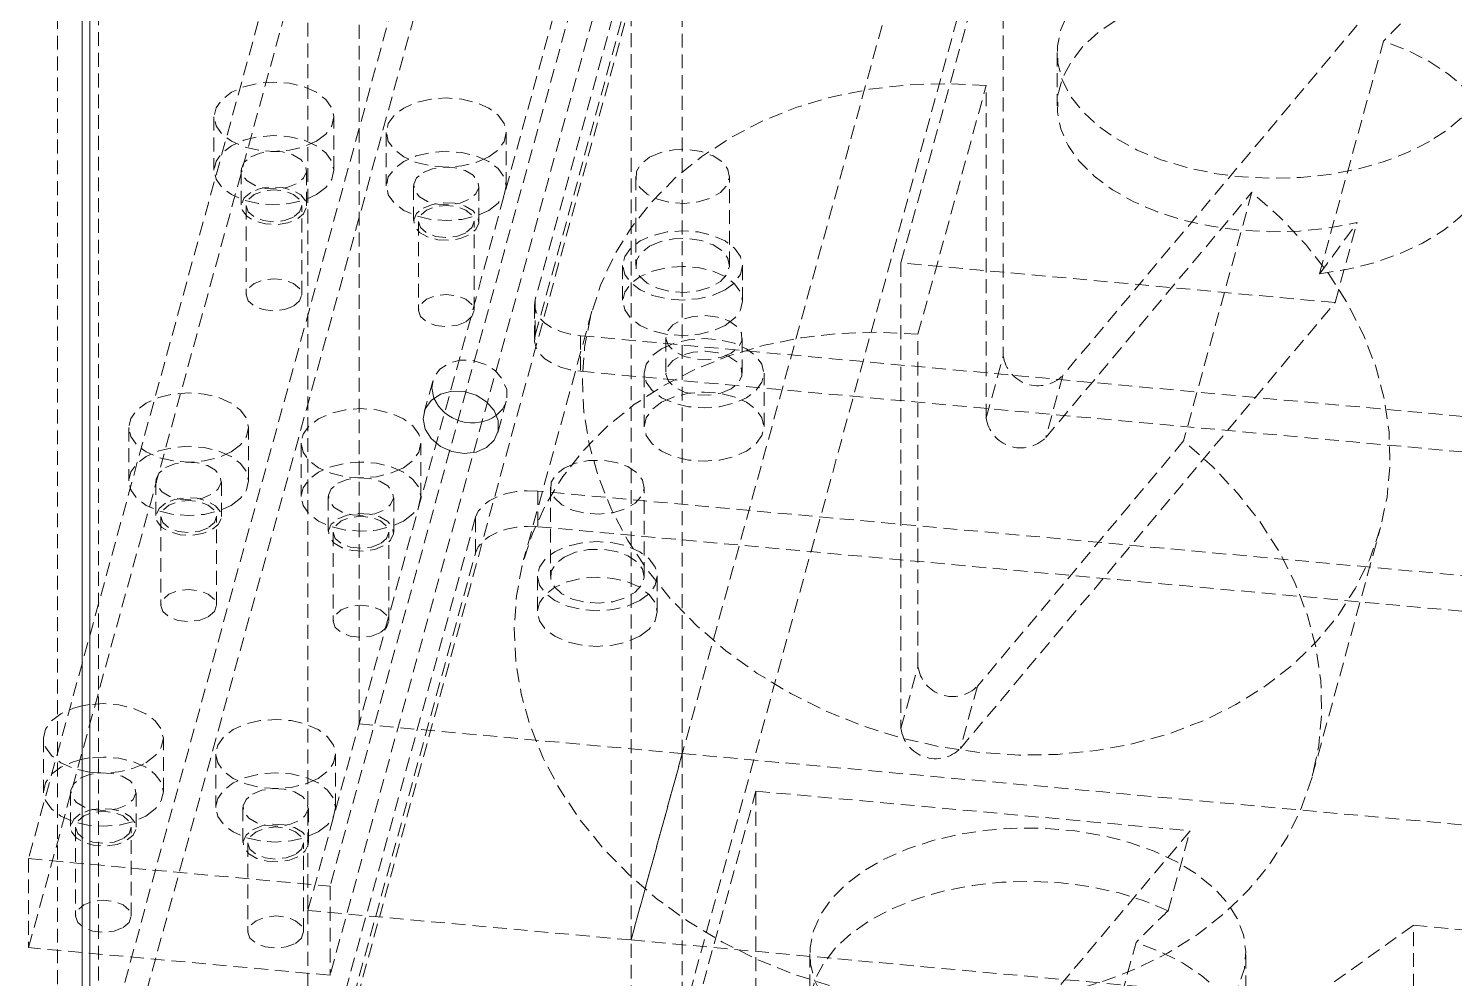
# Model space of a CAD drawing. Header units: millimetres. Extents: x 1529 to 6255, y 1713 to 5797.
# Drawn here: x 5007.1 to 5137.8, y 4555.8 to 4642.9 of the extents above; entities that cross this region are included whole.
import ezdxf

# ---------------------------------------------------------------- set-up
doc = ezdxf.new("R2010")
doc.units = ezdxf.units.MM
doc.linetypes.add('HIDDEN', pattern=[1.905, 1.27, -0.635])

msp = doc.modelspace()

# ---------------------------------------------------------------- linework, layer by layer
at = {"color": 7, "linetype": 'HIDDEN', "lineweight": 0}
for p, q in [((5009.719, 4532.385), (5009.719, 5100.697)), ((5013.477, 4532.728), (5013.477, 5101.041)), ((5037.38, 4579.106), (5037.38, 5085.361)), ((5067.011, 4576.397), (5067.011, 5082.652)), ((5032.687, 5068.256), (5032.687, 4562.001)), ((5062.318, 4559.291), (5062.318, 5065.547)), ((5032.687, 4562.001), (5075.707, 4718.8)), ((5062.318, 4559.291), (5105.337, 4716.091)), ((5054.521, 4696.241), (5012.694, 4543.79)), ((5032.687, 4537.504), (5075.707, 4694.304)), ((5105.337, 4691.595), (5062.318, 4534.795)), ((5040.224, 4687.629), (5007.06, 4566.751)), ((5054.521, 4688.076), (5011.501, 4531.276)), ((5067.879, 4685.101), (5034.715, 4564.223)), ((5070.735, 4680.748), (5053.527, 4618.028)), ((5007.06, 4558.586), (5040.224, 4679.464)), ((5067.879, 4676.935), (5034.715, 4556.057)), ((5053.527, 4614.762), (5070.735, 4677.482)), ((5087.068, 4621.408), (5096.454, 4655.619)), ((5096.454, 4655.619), (5096.454, 4612.903)), ((5136.269, 4651.979), (5101.908, 4611.076)), ((5125.465, 4620.418), (5131.317, 4641.746)), ((5101.392, 4640.704), (5101.392, 4635.804)), ((5088.633, 4614.862), (5094.89, 4637.669)), ((5094.89, 4607.201), (5094.89, 4637.669)), ((5024.068, 4634.814), (5024.068, 4629.915)), ((5035.068, 4629.915), (5035.068, 4634.814)), ((5039.871, 4633.369), (5039.871, 4628.47)), ((5050.871, 4628.47), (5050.871, 4633.369)), ((5026.568, 4629.915), (5026.568, 4626.648)), ((5032.568, 4626.648), (5032.568, 4629.915)), ((5042.371, 4628.47), (5042.371, 4625.203)), ((5048.371, 4625.203), (5048.371, 4628.47)), ((5062.746, 4629.341), (5062.746, 4621.176)), ((5071.346, 4621.176), (5071.346, 4629.341)), ((5100.343, 4605.375), (5119.254, 4627.885)), ((5119.254, 4627.885), (5112.996, 4605.077)), ((5027.018, 4626.648), (5027.018, 4618.483)), ((5032.118, 4618.483), (5032.118, 4626.648)), ((5042.821, 4625.203), (5042.821, 4617.038)), ((5047.921, 4617.038), (5047.921, 4625.203)), ((5126.883, 4617.768), (5128.895, 4625.102)), ((5061.546, 4621.176), (5061.546, 4617.91)), ((5072.546, 4617.91), (5072.546, 4621.176)), ((5126.883, 4617.768), (5087.068, 4621.408)), ((5087.068, 4621.408), (5087.068, 4578.692)), ((5053.527, 4618.028), (5053.527, 4614.762)), ((5092.522, 4576.866), (5126.883, 4617.768)), ((5058.727, 4616.971), (5052.469, 4594.164)), ((5053.465, 4617.577), (5053.465, 4614.311)), ((5057.683, 4614.726), (5166.329, 4604.792)), ((5057.683, 4614.726), (5057.683, 4611.46)), ((5065.512, 4614.549), (5065.512, 4611.283)), ((5072.512, 4611.283), (5072.512, 4614.549)), ((5088.633, 4584.394), (5088.633, 4614.862)), ((5094.89, 4607.201), (5096.454, 4612.903)), ((5057.683, 4611.46), (5166.329, 4601.526)), ((5063.512, 4611.283), (5063.512, 4606.384)), ((5074.512, 4606.384), (5074.512, 4611.283)), ((5044.127, 4610.564), (5043.345, 4607.713)), ((5101.908, 4611.076), (5100.343, 4605.375)), ((5050.096, 4605.861), (5050.878, 4608.712)), ((5016.246, 4606.305), (5016.246, 4601.406)), ((5027.246, 4601.406), (5027.246, 4606.305)), ((5032.049, 4604.86), (5032.049, 4599.961)), ((5043.049, 4599.961), (5043.049, 4604.86)), ((5112.996, 4605.077), (5094.086, 4582.567)), ((5018.746, 4601.406), (5018.746, 4598.139)), ((5024.746, 4598.139), (5024.746, 4601.406)), ((5054.925, 4600.832), (5054.925, 4592.667)), ((5063.525, 4592.667), (5063.525, 4600.832)), ((5034.549, 4599.961), (5034.549, 4596.694)), ((5040.549, 4596.694), (5040.549, 4599.961)), ((5162.418, 4590.538), (5053.772, 4600.471)), ((5053.772, 4600.471), (5053.772, 4597.205)), ((5019.196, 4598.139), (5019.196, 4589.974)), ((5024.296, 4589.974), (5024.296, 4598.139)), ((5048.052, 4598.072), (5030.844, 4535.352)), ((5048.052, 4594.806), (5048.052, 4598.072)), ((5053.772, 4597.205), (5162.418, 4587.271)), ((5124.796, 4574.32), (5131.054, 4597.127)), ((5034.999, 4596.694), (5034.999, 4588.529)), ((5040.099, 4588.529), (5040.099, 4596.694)), ((5030.844, 4532.086), (5048.052, 4594.806)), ((5053.725, 4592.667), (5053.725, 4589.401)), ((5064.725, 4589.401), (5064.725, 4592.667)), ((5087.068, 4578.692), (5088.633, 4584.394)), ((5094.086, 4582.567), (5092.522, 4576.866)), ((5032.687, 4562.001), (5037.38, 4579.106)), ((5037.38, 4579.106), (5067.011, 4576.397)), ((5008.424, 4577.796), (5008.424, 4572.897)), ((5019.424, 4572.897), (5019.424, 4577.796)), ((5024.227, 4576.351), (5024.227, 4571.452)), ((5035.227, 4571.452), (5035.227, 4576.351)), ((5067.011, 4576.397), (5062.318, 4559.291)), ((5067.011, 4576.397), (5363.317, 4549.304)), ((5067.011, 4576.397), (5067.011, 4551.9)), ((5010.924, 4572.897), (5010.924, 4569.63)), ((5016.924, 4569.63), (5016.924, 4572.897)), ((5064.385, 4538.732), (5073.771, 4572.943)), ((5073.771, 4572.943), (5113.586, 4569.303)), ((5073.771, 4572.943), (5073.771, 4530.227)), ((5026.727, 4571.452), (5026.727, 4568.185)), ((5032.727, 4568.185), (5032.727, 4571.452)), ((5011.374, 4569.63), (5011.374, 4561.465)), ((5016.474, 4561.465), (5016.474, 4569.63)), ((5113.586, 4569.303), (5079.225, 4528.4)), ((5111.574, 4561.968), (5113.586, 4569.303)), ((5027.177, 4568.185), (5027.177, 4560.02)), ((5032.277, 4560.02), (5032.277, 4568.185)), ((5007.06, 4566.751), (5034.715, 4564.223)), ((5007.06, 4566.751), (5007.06, 4558.586)), ((5034.715, 4564.223), (5034.715, 4556.057)), ((5062.318, 4559.291), (5032.687, 4562.001)), ((5032.687, 4562.001), (5032.687, 4537.504)), ((5126.812, 4555.458), (5134.079, 4560.638)), ((5134.079, 4526.344), (5134.079, 4560.638)), ((5134.079, 4560.638), (5145.483, 4559.596)), ((5062.318, 4534.795), (5062.318, 4559.291)), ((5062.318, 4559.291), (5358.624, 4532.199)), ((5102.782, 4537.742), (5108.634, 4559.07)), ((5034.715, 4556.057), (5007.06, 4558.586)), ((5078.709, 4558.028), (5078.709, 4553.128)), ((5118.709, 4549.046), (5118.709, 4558.028))]:
    msp.add_line(p, q, dxfattribs=at)
at = {"color": 7, "linetype": 'Continuous', "lineweight": 15}
for p, q in [((5011.989, 5098.125), (5011.989, 4529.813)), ((5012.694, 4529.878), (5012.694, 5098.19))]:
    msp.add_line(p, q, dxfattribs=at)
at = {"color": 7, "linetype": 'HIDDEN', "lineweight": 0, "flags": 128}
for points in [[(5135.534, 4632.54), (5133.523, 4631.524), (5131.295, 4630.673), (5128.891, 4630), (5126.353, 4629.519), (5123.726, 4629.237), (5121.058, 4629.16), (5118.396, 4629.288), (5115.787, 4629.621), (5113.278, 4630.151), (5110.914, 4630.869), (5108.737, 4631.763), (5106.785, 4632.817), (5105.095, 4634.011), (5103.695, 4635.325), (5102.611, 4636.735), (5101.862, 4638.215), (5101.462, 4639.74), (5101.417, 4641.282), (5101.729, 4642.814), (5102.392, 4644.308), (5103.393, 4645.738), (5104.716, 4647.078), (5106.337, 4648.304), (5108.226, 4649.395), (5110.35, 4650.33), (5112.671, 4651.094), (5115.148, 4651.672), (5117.736, 4652.055), (5120.39, 4652.235), (5123.061, 4652.209), (5125.703, 4651.978), (5128.267, 4651.546), (5130.709, 4650.92), (5132.985, 4650.112), (5135.054, 4649.136), (5136.879, 4648.01), (5138.427, 4646.753), (5139.672, 4645.388), (5140.59, 4643.94), (5141.166, 4642.434), (5141.389, 4640.897), (5141.255, 4639.356), (5140.767, 4637.84), (5139.933, 4636.375), (5138.768, 4634.987), (5137.293, 4633.701), (5135.534, 4632.54)], [(5134.257, 4644.645), (5132.057, 4645.572), (5129.659, 4646.318), (5127.109, 4646.869), (5124.452, 4647.214), (5121.738, 4647.348), (5119.018, 4647.269), (5116.342, 4646.976), (5113.759, 4646.476), (5111.318, 4645.779), (5109.064, 4644.896), (5107.039, 4643.845), (5105.28, 4642.645), (5103.819, 4641.317), (5102.685, 4639.888), (5101.897, 4638.383), (5101.471, 4636.83), (5101.414, 4635.258), (5101.728, 4633.696), (5102.407, 4632.173), (5103.438, 4630.718), (5104.801, 4629.357), (5106.472, 4628.115), (5108.42, 4627.017), (5110.609, 4626.081), (5112.997, 4625.325), (5115.542, 4624.764), (5118.194, 4624.407), (5120.906, 4624.262), (5123.627, 4624.331), (5126.307, 4624.613), (5128.895, 4625.102)], [(5125.465, 4620.418), (5128.05, 4620.835), (5130.515, 4621.447), (5132.816, 4622.245), (5134.911, 4623.213), (5136.763, 4624.335), (5138.338, 4625.589), (5139.607, 4626.954), (5140.549, 4628.405), (5141.146, 4629.916), (5141.387, 4631.459), (5141.268, 4633.007), (5140.791, 4634.531), (5139.965, 4636.005), (5138.804, 4637.402), (5137.33, 4638.697), (5135.569, 4639.866), (5133.552, 4640.888), (5131.317, 4641.746)], [(5033.457, 4632.569), (5034.331, 4633.226), (5034.88, 4633.992), (5035.068, 4634.814), (5034.88, 4635.636), (5034.331, 4636.401), (5033.457, 4637.059), (5032.318, 4637.564), (5030.991, 4637.881), (5029.568, 4637.989), (5028.144, 4637.881), (5026.818, 4637.564), (5025.679, 4637.059), (5024.805, 4636.401), (5024.255, 4635.636), (5024.068, 4634.814), (5024.255, 4633.992), (5024.805, 4633.226), (5025.679, 4632.569), (5026.818, 4632.064), (5028.144, 4631.747), (5029.568, 4631.639), (5030.991, 4631.747), (5032.318, 4632.064), (5033.457, 4632.569)], [(5094.89, 4637.669), (5091.28, 4637.853), (5087.703, 4637.744), (5084.196, 4637.343), (5080.79, 4636.653), (5077.518, 4635.681), (5074.412, 4634.436), (5071.501, 4632.93), (5068.813, 4631.178), (5066.373, 4629.196), (5064.205, 4627.003), (5062.329, 4624.62), (5060.763, 4622.069), (5059.523, 4619.376), (5058.619, 4616.565), (5058.061, 4613.663), (5057.853, 4610.699), (5057.999, 4607.699), (5058.495, 4604.694), (5059.339, 4601.711), (5060.521, 4598.779), (5062.03, 4595.925), (5063.853, 4593.177), (5065.971, 4590.562), (5068.364, 4588.104), (5071.01, 4585.826), (5073.884, 4583.75), (5076.958, 4581.896), (5080.202, 4580.282), (5083.587, 4578.923), (5087.079, 4577.831), (5090.646, 4577.018), (5094.253, 4576.491), (5097.866, 4576.256), (5101.45, 4576.313), (5104.973, 4576.663), (5108.399, 4577.303), (5111.696, 4578.226), (5114.834, 4579.423), (5117.781, 4580.884), (5120.511, 4582.594), (5122.996, 4584.537), (5125.214, 4586.694), (5127.142, 4589.045), (5128.764, 4591.568), (5130.063, 4594.238), (5131.027, 4597.03), (5131.647, 4599.918), (5131.916, 4602.873), (5131.833, 4605.868), (5131.398, 4608.875), (5130.615, 4611.864), (5129.492, 4614.807), (5128.039, 4617.677), (5126.271, 4620.445), (5124.204, 4623.085), (5121.857, 4625.573), (5119.254, 4627.885)], [(5049.26, 4631.124), (5048.121, 4630.619), (5046.794, 4630.302), (5045.371, 4630.194), (5043.947, 4630.302), (5042.621, 4630.619), (5041.482, 4631.124), (5040.608, 4631.781), (5040.058, 4632.547), (5039.871, 4633.369), (5040.058, 4634.191), (5040.608, 4634.956), (5041.482, 4635.614), (5042.621, 4636.119), (5043.947, 4636.436), (5045.371, 4636.544), (5046.794, 4636.436), (5048.121, 4636.119), (5049.26, 4635.614), (5050.134, 4634.956), (5050.683, 4634.191), (5050.871, 4633.369), (5050.683, 4632.547), (5050.134, 4631.781), (5049.26, 4631.124)], [(5033.457, 4627.669), (5034.331, 4628.327), (5034.88, 4629.093), (5035.068, 4629.915), (5034.88, 4630.736), (5034.331, 4631.502), (5033.457, 4632.16), (5032.318, 4632.664), (5030.991, 4632.981), (5029.568, 4633.09), (5028.144, 4632.981), (5026.818, 4632.664), (5025.679, 4632.16), (5024.805, 4631.502), (5024.255, 4630.736), (5024.068, 4629.915), (5024.255, 4629.093), (5024.805, 4628.327), (5025.679, 4627.669), (5026.818, 4627.165), (5028.144, 4626.848), (5029.568, 4626.739), (5030.991, 4626.848), (5032.318, 4627.165), (5033.457, 4627.669)], [(5027.446, 4631.139), (5028.3, 4631.484), (5029.306, 4631.64), (5030.344, 4631.587), (5031.289, 4631.333), (5032.025, 4630.908), (5032.466, 4630.363), (5032.556, 4629.764), (5032.287, 4629.183), (5031.689, 4628.69), (5030.836, 4628.345), (5029.829, 4628.189), (5028.791, 4628.242), (5027.847, 4628.496), (5027.11, 4628.921), (5026.67, 4629.466), (5026.579, 4630.066), (5026.849, 4630.646), (5027.446, 4631.139)], [(5049.26, 4626.225), (5050.134, 4626.882), (5050.683, 4627.648), (5050.871, 4628.47), (5050.683, 4629.291), (5050.134, 4630.057), (5049.26, 4630.715), (5048.121, 4631.219), (5046.794, 4631.537), (5045.371, 4631.645), (5043.947, 4631.537), (5042.621, 4631.219), (5041.482, 4630.715), (5040.608, 4630.057), (5040.058, 4629.291), (5039.871, 4628.47), (5040.058, 4627.648), (5040.608, 4626.882), (5041.482, 4626.225), (5042.621, 4625.72), (5043.947, 4625.403), (5045.371, 4625.295), (5046.794, 4625.403), (5048.121, 4625.72), (5049.26, 4626.225)], [(5064.006, 4631.097), (5065.037, 4631.536), (5066.247, 4631.78), (5067.528, 4631.808), (5068.766, 4631.617), (5069.851, 4631.223), (5070.687, 4630.662), (5071.2, 4629.984), (5071.343, 4629.248), (5071.105, 4628.521), (5070.506, 4627.867), (5069.6, 4627.344), (5068.466, 4626.998), (5067.207, 4626.861), (5065.933, 4626.944), (5064.758, 4627.239), (5063.787, 4627.722), (5063.105, 4628.349), (5062.773, 4629.063), (5062.821, 4629.803), (5063.245, 4630.501), (5064.006, 4631.097)], [(5043.249, 4629.694), (5044.103, 4630.039), (5045.109, 4630.195), (5046.147, 4630.142), (5047.092, 4629.888), (5047.828, 4629.463), (5048.269, 4628.918), (5048.359, 4628.319), (5048.09, 4627.738), (5047.492, 4627.245), (5046.639, 4626.9), (5045.632, 4626.744), (5044.594, 4626.797), (5043.65, 4627.051), (5042.913, 4627.476), (5042.473, 4628.021), (5042.382, 4628.621), (5042.652, 4629.202), (5043.249, 4629.694)], [(5027.446, 4627.873), (5026.849, 4627.38), (5026.579, 4626.799), (5026.67, 4626.2), (5027.11, 4625.655), (5027.847, 4625.23), (5028.791, 4624.976), (5029.829, 4624.923), (5030.836, 4625.079), (5031.689, 4625.424), (5032.287, 4625.916), (5032.556, 4626.497), (5032.466, 4627.097), (5032.025, 4627.642), (5031.289, 4628.067), (5030.344, 4628.321), (5029.306, 4628.374), (5028.3, 4628.218), (5027.446, 4627.873)], [(5031.371, 4625.607), (5030.544, 4625.288), (5029.568, 4625.176), (5028.592, 4625.288), (5027.765, 4625.607), (5027.212, 4626.085), (5027.018, 4626.648), (5027.212, 4627.212), (5027.765, 4627.689), (5028.592, 4628.008), (5029.568, 4628.12), (5030.544, 4628.008), (5031.371, 4627.689), (5031.924, 4627.212), (5032.118, 4626.648), (5031.924, 4626.085), (5031.371, 4625.607)], [(5043.249, 4626.428), (5044.103, 4626.773), (5045.109, 4626.929), (5046.147, 4626.876), (5047.092, 4626.622), (5047.828, 4626.197), (5048.269, 4625.652), (5048.359, 4625.053), (5048.09, 4624.472), (5047.492, 4623.979), (5046.639, 4623.634), (5045.632, 4623.478), (5044.594, 4623.531), (5043.65, 4623.785), (5042.913, 4624.21), (5042.473, 4624.755), (5042.382, 4625.354), (5042.652, 4625.935), (5043.249, 4626.428)], [(5047.174, 4624.163), (5046.347, 4623.843), (5045.371, 4623.731), (5044.395, 4623.843), (5043.568, 4624.163), (5043.015, 4624.64), (5042.821, 4625.203), (5043.015, 4625.767), (5043.568, 4626.244), (5044.395, 4626.564), (5045.371, 4626.676), (5046.347, 4626.564), (5047.174, 4626.244), (5047.727, 4625.767), (5047.921, 4625.203), (5047.727, 4624.64), (5047.174, 4624.163)], [(5070.935, 4618.931), (5069.796, 4618.426), (5068.47, 4618.109), (5067.046, 4618.001), (5065.623, 4618.109), (5064.296, 4618.426), (5063.157, 4618.931), (5062.283, 4619.588), (5061.734, 4620.354), (5061.546, 4621.176), (5061.734, 4621.998), (5062.283, 4622.763), (5063.157, 4623.421), (5064.296, 4623.926), (5065.623, 4624.243), (5067.046, 4624.351), (5068.47, 4624.243), (5069.796, 4623.926), (5070.935, 4623.421), (5071.809, 4622.763), (5072.359, 4621.998), (5072.546, 4621.176), (5072.359, 4620.354), (5071.809, 4619.588), (5070.935, 4618.931)], [(5064.006, 4622.931), (5065.037, 4623.371), (5066.247, 4623.615), (5067.528, 4623.643), (5068.766, 4623.451), (5069.851, 4623.057), (5070.687, 4622.497), (5071.2, 4621.818), (5071.343, 4621.083), (5071.105, 4620.356), (5070.506, 4619.702), (5069.6, 4619.179), (5068.466, 4618.833), (5067.207, 4618.695), (5065.933, 4618.778), (5064.758, 4619.074), (5063.787, 4619.557), (5063.105, 4620.183), (5062.773, 4620.898), (5062.821, 4621.637), (5063.245, 4622.336), (5064.006, 4622.931)], [(5070.935, 4615.665), (5071.809, 4616.322), (5072.359, 4617.088), (5072.546, 4617.91), (5072.359, 4618.732), (5071.809, 4619.497), (5070.935, 4620.155), (5069.796, 4620.659), (5068.47, 4620.977), (5067.046, 4621.085), (5065.623, 4620.977), (5064.296, 4620.659), (5063.157, 4620.155), (5062.283, 4619.497), (5061.734, 4618.732), (5061.546, 4617.91), (5061.734, 4617.088), (5062.283, 4616.322), (5063.157, 4615.665), (5064.296, 4615.16), (5065.623, 4614.843), (5067.046, 4614.735), (5068.47, 4614.843), (5069.796, 4615.16), (5070.935, 4615.665)], [(5031.371, 4617.442), (5031.924, 4617.92), (5032.118, 4618.483), (5031.924, 4619.046), (5031.371, 4619.524), (5030.544, 4619.843), (5029.568, 4619.955), (5028.592, 4619.843), (5027.765, 4619.524), (5027.212, 4619.046), (5027.018, 4618.483), (5027.212, 4617.92), (5027.765, 4617.442), (5028.592, 4617.123), (5029.568, 4617.011), (5030.544, 4617.123), (5031.371, 4617.442)], [(5047.174, 4615.997), (5047.727, 4616.475), (5047.921, 4617.038), (5047.727, 4617.601), (5047.174, 4618.079), (5046.347, 4618.398), (5045.371, 4618.51), (5044.395, 4618.398), (5043.568, 4618.079), (5043.015, 4617.601), (5042.821, 4617.038), (5043.015, 4616.475), (5043.568, 4615.997), (5044.395, 4615.678), (5045.371, 4615.566), (5046.347, 4615.678), (5047.174, 4615.997)], [(5053.527, 4618.028), (5053.469, 4617.464), (5053.603, 4616.903), (5053.925, 4616.368), (5054.42, 4615.88), (5055.071, 4615.457), (5055.853, 4615.116), (5056.735, 4614.869), (5057.683, 4614.726)], [(5071.487, 4613.121), (5070.55, 4612.734), (5069.445, 4612.544), (5068.294, 4612.572), (5067.221, 4612.814), (5066.342, 4613.244), (5065.752, 4613.815), (5065.515, 4614.466), (5065.658, 4615.126), (5066.164, 4615.724), (5066.979, 4616.194), (5068.014, 4616.486), (5069.157, 4616.568), (5070.285, 4616.432), (5071.274, 4616.091), (5072.019, 4615.584), (5072.438, 4614.964), (5072.485, 4614.3), (5072.157, 4613.662), (5071.487, 4613.121)], [(5088.633, 4614.862), (5085.022, 4615.046), (5081.446, 4614.937), (5077.938, 4614.536), (5074.532, 4613.846), (5071.261, 4612.873), (5068.155, 4611.629), (5065.244, 4610.123), (5062.556, 4608.371), (5060.116, 4606.389), (5057.948, 4604.196), (5056.072, 4601.813), (5054.506, 4599.262), (5053.265, 4596.569), (5052.362, 4593.758), (5051.803, 4590.856), (5051.596, 4587.892), (5051.741, 4584.892), (5052.238, 4581.887), (5053.081, 4578.904), (5054.263, 4575.971), (5055.773, 4573.118), (5057.595, 4570.37), (5059.713, 4567.755), (5062.107, 4565.297), (5064.753, 4563.019), (5067.627, 4560.943), (5070.701, 4559.089), (5073.945, 4557.475), (5077.33, 4556.116), (5080.822, 4555.024), (5084.388, 4554.211), (5087.995, 4553.684), (5091.608, 4553.448), (5095.193, 4553.506), (5098.715, 4553.856), (5102.142, 4554.496), (5105.439, 4555.418), (5108.577, 4556.616), (5111.524, 4558.077), (5114.253, 4559.787), (5116.739, 4561.729), (5118.956, 4563.887), (5120.885, 4566.238), (5122.507, 4568.761), (5123.806, 4571.431), (5124.769, 4574.223), (5125.389, 4577.11), (5125.659, 4580.066), (5125.576, 4583.061), (5125.141, 4586.068), (5124.358, 4589.057), (5123.235, 4592), (5121.782, 4594.87), (5120.014, 4597.638), (5117.946, 4600.278), (5115.6, 4602.766), (5112.996, 4605.077)], [(5053.527, 4614.762), (5053.469, 4614.197), (5053.603, 4613.637), (5053.925, 4613.102), (5054.42, 4612.614), (5055.071, 4612.191), (5055.853, 4611.85), (5056.735, 4611.603), (5057.683, 4611.46)], [(5065.123, 4613.528), (5066.262, 4614.033), (5067.589, 4614.35), (5069.012, 4614.458), (5070.436, 4614.35), (5071.762, 4614.033), (5072.901, 4613.528), (5073.775, 4612.871), (5074.325, 4612.105), (5074.512, 4611.283), (5074.325, 4610.462), (5073.775, 4609.696), (5072.901, 4609.038), (5071.762, 4608.534), (5070.436, 4608.216), (5069.012, 4608.108), (5067.589, 4608.216), (5066.262, 4608.534), (5065.123, 4609.038), (5064.249, 4609.696), (5063.7, 4610.462), (5063.512, 4611.283), (5063.7, 4612.105), (5064.249, 4612.871), (5065.123, 4613.528)], [(5049.987, 4607.424), (5050.543, 4608), (5050.912, 4608.856), (5050.912, 4609.797), (5050.543, 4610.721), (5049.844, 4611.527), (5048.891, 4612.129), (5047.788, 4612.46), (5046.654, 4612.486), (5045.612, 4612.204), (5044.775, 4611.643), (5044.233, 4610.865), (5044.046, 4609.954), (5044.046, 4609.954)], [(5071.487, 4609.855), (5070.55, 4609.468), (5069.445, 4609.278), (5068.294, 4609.306), (5067.221, 4609.548), (5066.342, 4609.977), (5065.752, 4610.549), (5065.515, 4611.2), (5065.658, 4611.86), (5066.164, 4612.457), (5066.979, 4612.928), (5068.014, 4613.22), (5069.157, 4613.302), (5070.285, 4613.166), (5071.274, 4612.825), (5072.019, 4612.318), (5072.438, 4611.698), (5072.485, 4611.033), (5072.157, 4610.396), (5071.487, 4609.855)], [(5044.046, 4609.954), (5044.233, 4609.009), (5044.236, 4609.002)], [(5025.635, 4604.06), (5026.509, 4604.717), (5027.059, 4605.483), (5027.246, 4606.305), (5027.059, 4607.127), (5026.509, 4607.892), (5025.635, 4608.55), (5024.496, 4609.054), (5023.17, 4609.372), (5021.746, 4609.48), (5020.323, 4609.372), (5018.996, 4609.054), (5017.857, 4608.55), (5016.983, 4607.892), (5016.433, 4607.127), (5016.246, 4606.305), (5016.433, 4605.483), (5016.983, 4604.717), (5017.857, 4604.06), (5018.996, 4603.555), (5020.323, 4603.238), (5021.746, 4603.13), (5023.17, 4603.238), (5024.496, 4603.555), (5025.635, 4604.06)], [(5065.123, 4608.629), (5066.262, 4609.134), (5067.589, 4609.451), (5069.012, 4609.559), (5070.436, 4609.451), (5071.762, 4609.134), (5072.901, 4608.629), (5073.775, 4607.972), (5074.325, 4607.206), (5074.512, 4606.384), (5074.325, 4605.562), (5073.775, 4604.797), (5072.901, 4604.139), (5071.762, 4603.634), (5070.436, 4603.317), (5069.012, 4603.209), (5067.589, 4603.317), (5066.262, 4603.634), (5065.123, 4604.139), (5064.249, 4604.797), (5063.7, 4605.562), (5063.512, 4606.384), (5063.7, 4607.206), (5064.249, 4607.972), (5065.123, 4608.629)], [(5041.438, 4602.615), (5040.299, 4602.11), (5038.973, 4601.793), (5037.549, 4601.685), (5036.126, 4601.793), (5034.799, 4602.11), (5033.66, 4602.615), (5032.786, 4603.272), (5032.236, 4604.038), (5032.049, 4604.86), (5032.236, 4605.682), (5032.786, 4606.447), (5033.66, 4607.105), (5034.799, 4607.61), (5036.126, 4607.927), (5037.549, 4608.035), (5038.973, 4607.927), (5040.299, 4607.61), (5041.438, 4607.105), (5042.312, 4606.447), (5042.862, 4605.682), (5043.049, 4604.86), (5042.862, 4604.038), (5042.312, 4603.272), (5041.438, 4602.615)], [(5025.635, 4599.16), (5026.509, 4599.818), (5027.059, 4600.584), (5027.246, 4601.406), (5027.059, 4602.227), (5026.509, 4602.993), (5025.635, 4603.651), (5024.496, 4604.155), (5023.17, 4604.472), (5021.746, 4604.581), (5020.323, 4604.472), (5018.996, 4604.155), (5017.857, 4603.651), (5016.983, 4602.993), (5016.433, 4602.227), (5016.246, 4601.406), (5016.433, 4600.584), (5016.983, 4599.818), (5017.857, 4599.16), (5018.996, 4598.656), (5020.323, 4598.339), (5021.746, 4598.23), (5023.17, 4598.339), (5024.496, 4598.656), (5025.635, 4599.16)], [(5056.184, 4602.588), (5057.215, 4603.027), (5058.425, 4603.271), (5059.706, 4603.299), (5060.944, 4603.108), (5062.029, 4602.714), (5062.865, 4602.153), (5063.378, 4601.475), (5063.522, 4600.739), (5063.283, 4600.012), (5062.684, 4599.358), (5061.778, 4598.835), (5060.645, 4598.489), (5059.385, 4598.352), (5058.112, 4598.435), (5056.937, 4598.73), (5055.965, 4599.213), (5055.283, 4599.84), (5054.952, 4600.554), (5054.999, 4601.294), (5055.423, 4601.992), (5056.184, 4602.588)], [(5019.625, 4602.63), (5020.478, 4602.975), (5021.485, 4603.131), (5022.523, 4603.078), (5023.467, 4602.824), (5024.204, 4602.399), (5024.644, 4601.854), (5024.735, 4601.255), (5024.465, 4600.674), (5023.867, 4600.181), (5023.014, 4599.836), (5022.008, 4599.68), (5020.97, 4599.733), (5020.025, 4599.987), (5019.289, 4600.412), (5018.848, 4600.957), (5018.757, 4601.556), (5019.027, 4602.137), (5019.625, 4602.63)], [(5041.438, 4597.716), (5042.312, 4598.373), (5042.862, 4599.139), (5043.049, 4599.961), (5042.862, 4600.782), (5042.312, 4601.548), (5041.438, 4602.206), (5040.299, 4602.71), (5038.973, 4603.028), (5037.549, 4603.136), (5036.126, 4603.028), (5034.799, 4602.71), (5033.66, 4602.206), (5032.786, 4601.548), (5032.236, 4600.782), (5032.049, 4599.961), (5032.236, 4599.139), (5032.786, 4598.373), (5033.66, 4597.716), (5034.799, 4597.211), (5036.126, 4596.894), (5037.549, 4596.786), (5038.973, 4596.894), (5040.299, 4597.211), (5041.438, 4597.716)], [(5035.428, 4601.185), (5036.281, 4601.53), (5037.288, 4601.686), (5038.326, 4601.633), (5039.27, 4601.379), (5040.006, 4600.954), (5040.447, 4600.409), (5040.538, 4599.81), (5040.268, 4599.229), (5039.67, 4598.736), (5038.817, 4598.391), (5037.811, 4598.235), (5036.773, 4598.288), (5035.828, 4598.542), (5035.092, 4598.967), (5034.651, 4599.512), (5034.56, 4600.112), (5034.83, 4600.693), (5035.428, 4601.185)], [(5019.625, 4599.364), (5019.027, 4598.871), (5018.757, 4598.29), (5018.848, 4597.691), (5019.289, 4597.146), (5020.025, 4596.721), (5020.97, 4596.467), (5022.008, 4596.414), (5023.014, 4596.57), (5023.867, 4596.915), (5024.465, 4597.407), (5024.735, 4597.988), (5024.644, 4598.588), (5024.204, 4599.133), (5023.467, 4599.558), (5022.523, 4599.812), (5021.485, 4599.865), (5020.478, 4599.709), (5019.625, 4599.364)], [(5023.549, 4597.098), (5022.722, 4596.779), (5021.746, 4596.667), (5020.77, 4596.779), (5019.943, 4597.098), (5019.39, 4597.576), (5019.196, 4598.139), (5019.39, 4598.703), (5019.943, 4599.18), (5020.77, 4599.499), (5021.746, 4599.611), (5022.722, 4599.499), (5023.549, 4599.18), (5024.102, 4598.703), (5024.296, 4598.139), (5024.102, 4597.576), (5023.549, 4597.098)], [(5053.772, 4600.471), (5052.794, 4600.505), (5051.823, 4600.427), (5050.897, 4600.242), (5050.051, 4599.956), (5049.319, 4599.58), (5048.727, 4599.129), (5048.299, 4598.62), (5048.052, 4598.072)], [(5035.428, 4597.919), (5036.281, 4598.264), (5037.288, 4598.42), (5038.326, 4598.367), (5039.27, 4598.113), (5040.006, 4597.688), (5040.447, 4597.143), (5040.538, 4596.544), (5040.268, 4595.963), (5039.67, 4595.47), (5038.817, 4595.125), (5037.811, 4594.969), (5036.773, 4595.022), (5035.828, 4595.276), (5035.092, 4595.701), (5034.651, 4596.246), (5034.56, 4596.845), (5034.83, 4597.426), (5035.428, 4597.919)], [(5039.352, 4595.654), (5038.525, 4595.334), (5037.549, 4595.222), (5036.573, 4595.334), (5035.746, 4595.654), (5035.193, 4596.131), (5034.999, 4596.694), (5035.193, 4597.258), (5035.746, 4597.735), (5036.573, 4598.054), (5037.549, 4598.167), (5038.525, 4598.055), (5039.352, 4597.735), (5039.905, 4597.258), (5040.099, 4596.694), (5039.905, 4596.131), (5039.352, 4595.654)], [(5053.772, 4597.205), (5052.794, 4597.239), (5051.823, 4597.161), (5050.897, 4596.976), (5050.051, 4596.69), (5049.319, 4596.314), (5048.727, 4595.863), (5048.299, 4595.353), (5048.052, 4594.806)], [(5063.114, 4590.422), (5061.975, 4589.917), (5060.648, 4589.6), (5059.225, 4589.492), (5057.801, 4589.6), (5056.475, 4589.917), (5055.335, 4590.422), (5054.461, 4591.079), (5053.912, 4591.845), (5053.725, 4592.667), (5053.912, 4593.489), (5054.461, 4594.254), (5055.335, 4594.912), (5056.475, 4595.417), (5057.801, 4595.734), (5059.225, 4595.842), (5060.648, 4595.734), (5061.975, 4595.417), (5063.114, 4594.912), (5063.988, 4594.254), (5064.537, 4593.489), (5064.725, 4592.667), (5064.537, 4591.845), (5063.988, 4591.079), (5063.114, 4590.422)], [(5056.184, 4594.422), (5057.215, 4594.862), (5058.425, 4595.106), (5059.706, 4595.134), (5060.944, 4594.942), (5062.029, 4594.548), (5062.865, 4593.988), (5063.378, 4593.309), (5063.522, 4592.574), (5063.283, 4591.847), (5062.684, 4591.193), (5061.778, 4590.67), (5060.645, 4590.324), (5059.385, 4590.186), (5058.112, 4590.269), (5056.937, 4590.565), (5055.965, 4591.048), (5055.283, 4591.674), (5054.952, 4592.389), (5054.999, 4593.128), (5055.423, 4593.827), (5056.184, 4594.422)], [(5063.114, 4587.156), (5063.988, 4587.813), (5064.537, 4588.579), (5064.725, 4589.401), (5064.537, 4590.223), (5063.988, 4590.988), (5063.114, 4591.646), (5061.975, 4592.15), (5060.648, 4592.468), (5059.225, 4592.576), (5057.801, 4592.468), (5056.475, 4592.15), (5055.335, 4591.646), (5054.461, 4590.988), (5053.912, 4590.223), (5053.725, 4589.401), (5053.912, 4588.579), (5054.461, 4587.813), (5055.335, 4587.156), (5056.475, 4586.651), (5057.801, 4586.334), (5059.225, 4586.226), (5060.648, 4586.334), (5061.975, 4586.651), (5063.114, 4587.156)], [(5023.549, 4588.933), (5024.102, 4589.411), (5024.296, 4589.974), (5024.102, 4590.537), (5023.549, 4591.015), (5022.722, 4591.334), (5021.746, 4591.446), (5020.77, 4591.334), (5019.943, 4591.015), (5019.39, 4590.537), (5019.196, 4589.974), (5019.39, 4589.411), (5019.943, 4588.933), (5020.77, 4588.614), (5021.746, 4588.502), (5022.722, 4588.614), (5023.549, 4588.933)], [(5039.352, 4587.488), (5039.905, 4587.966), (5040.099, 4588.529), (5039.905, 4589.092), (5039.352, 4589.57), (5038.525, 4589.889), (5037.549, 4590.001), (5036.573, 4589.889), (5035.746, 4589.57), (5035.193, 4589.092), (5034.999, 4588.529), (5035.193, 4587.966), (5035.746, 4587.488), (5036.573, 4587.169), (5037.549, 4587.057), (5038.525, 4587.169), (5039.352, 4587.488)], [(5011.989, 4580.768), (5011.174, 4580.545), (5010.035, 4580.041), (5009.161, 4579.383), (5008.612, 4578.618), (5008.424, 4577.796), (5008.612, 4576.974), (5009.161, 4576.208), (5010.035, 4575.551), (5011.174, 4575.046), (5011.989, 4574.824)], [(5017.813, 4575.551), (5018.687, 4576.208), (5019.237, 4576.974), (5019.424, 4577.796), (5019.237, 4578.618), (5018.687, 4579.383), (5017.813, 4580.041), (5016.674, 4580.545), (5015.348, 4580.863), (5013.924, 4580.971), (5012.694, 4580.89)], [(5033.616, 4574.106), (5032.477, 4573.601), (5031.151, 4573.284), (5029.727, 4573.176), (5028.304, 4573.284), (5026.977, 4573.601), (5025.838, 4574.106), (5024.964, 4574.763), (5024.415, 4575.529), (5024.227, 4576.351), (5024.415, 4577.173), (5024.964, 4577.938), (5025.838, 4578.596), (5026.977, 4579.101), (5028.304, 4579.418), (5029.727, 4579.526), (5031.151, 4579.418), (5032.477, 4579.101), (5033.616, 4578.596), (5034.49, 4577.938), (5035.04, 4577.173), (5035.227, 4576.351), (5035.04, 4575.529), (5034.49, 4574.763), (5033.616, 4574.106)], [(5011.989, 4575.869), (5011.174, 4575.646), (5010.035, 4575.142), (5009.161, 4574.484), (5008.612, 4573.718), (5008.424, 4572.897), (5008.612, 4572.075), (5009.161, 4571.309), (5010.035, 4570.651), (5011.174, 4570.147), (5012.501, 4569.83), (5013.924, 4569.721), (5015.348, 4569.83), (5016.674, 4570.147), (5017.813, 4570.651), (5017.813, 4570.651)], [(5017.813, 4570.651), (5018.687, 4571.309), (5019.237, 4572.075), (5019.424, 4572.897), (5019.237, 4573.718), (5018.687, 4574.484), (5017.813, 4575.142), (5016.674, 4575.646), (5015.348, 4575.963), (5013.924, 4576.072), (5012.694, 4575.991)], [(5011.803, 4574.121), (5012.656, 4574.466), (5013.663, 4574.622), (5014.701, 4574.569), (5015.645, 4574.315), (5016.382, 4573.89), (5016.822, 4573.345), (5016.913, 4572.746), (5016.643, 4572.165), (5016.046, 4571.672), (5015.192, 4571.327), (5014.186, 4571.171), (5013.148, 4571.224), (5012.204, 4571.478), (5011.467, 4571.903), (5011.027, 4572.448), (5010.936, 4573.047), (5011.205, 4573.628), (5011.803, 4574.121)], [(5033.616, 4569.206), (5034.49, 4569.864), (5035.04, 4570.63), (5035.227, 4571.452), (5035.04, 4572.273), (5034.49, 4573.039), (5033.616, 4573.697), (5032.477, 4574.201), (5031.151, 4574.519), (5029.727, 4574.627), (5028.304, 4574.519), (5026.977, 4574.201), (5025.838, 4573.697), (5024.964, 4573.039), (5024.415, 4572.273), (5024.227, 4571.452), (5024.415, 4570.63), (5024.964, 4569.864), (5025.838, 4569.207), (5026.977, 4568.702), (5028.304, 4568.385), (5029.727, 4568.277), (5031.151, 4568.385), (5032.477, 4568.702), (5033.616, 4569.206)], [(5027.606, 4572.676), (5028.459, 4573.021), (5029.466, 4573.177), (5030.504, 4573.124), (5031.448, 4572.87), (5032.185, 4572.445), (5032.625, 4571.9), (5032.716, 4571.301), (5032.446, 4570.72), (5031.849, 4570.227), (5030.995, 4569.882), (5029.989, 4569.726), (5028.951, 4569.779), (5028.007, 4570.033), (5027.27, 4570.458), (5026.83, 4571.003), (5026.739, 4571.603), (5027.008, 4572.184), (5027.606, 4572.676)], [(5011.803, 4570.855), (5011.205, 4570.362), (5010.936, 4569.781), (5011.027, 4569.182), (5011.467, 4568.637), (5012.204, 4568.212), (5013.148, 4567.958), (5014.186, 4567.905), (5015.192, 4568.061), (5016.046, 4568.406), (5016.643, 4568.898), (5016.913, 4569.479), (5016.822, 4570.079), (5016.382, 4570.624), (5015.645, 4571.049), (5014.701, 4571.303), (5013.663, 4571.356), (5012.656, 4571.2), (5011.803, 4570.855)], [(5015.727, 4568.589), (5014.9, 4568.27), (5013.924, 4568.158), (5012.948, 4568.27), (5012.121, 4568.589), (5011.568, 4569.067), (5011.374, 4569.63), (5011.568, 4570.194), (5012.121, 4570.671), (5012.948, 4570.99), (5013.924, 4571.102), (5014.9, 4570.99), (5015.727, 4570.671), (5016.28, 4570.194), (5016.474, 4569.63), (5016.28, 4569.067), (5015.727, 4568.589)], [(5027.606, 4569.41), (5028.459, 4569.755), (5029.466, 4569.911), (5030.504, 4569.858), (5031.448, 4569.604), (5032.185, 4569.179), (5032.625, 4568.634), (5032.716, 4568.034), (5032.446, 4567.454), (5031.849, 4566.961), (5030.995, 4566.616), (5029.989, 4566.46), (5028.951, 4566.513), (5028.007, 4566.767), (5027.27, 4567.192), (5026.83, 4567.737), (5026.739, 4568.336), (5027.008, 4568.917), (5027.606, 4569.41)], [(5031.53, 4567.145), (5030.703, 4566.825), (5029.727, 4566.713), (5028.751, 4566.825), (5027.924, 4567.145), (5027.371, 4567.622), (5027.177, 4568.185), (5027.371, 4568.749), (5027.924, 4569.226), (5028.751, 4569.545), (5029.727, 4569.658), (5030.703, 4569.545), (5031.53, 4569.226), (5032.083, 4568.749), (5032.277, 4568.185), (5032.083, 4567.622), (5031.53, 4567.145)], [(5112.851, 4549.863), (5110.84, 4548.848), (5108.612, 4547.997), (5106.208, 4547.324), (5103.67, 4546.843), (5101.043, 4546.561), (5098.375, 4546.483), (5095.712, 4546.612), (5093.104, 4546.945), (5090.595, 4547.475), (5088.231, 4548.193), (5086.054, 4549.087), (5084.102, 4550.141), (5082.412, 4551.335), (5081.012, 4552.649), (5079.928, 4554.059), (5079.179, 4555.539), (5078.779, 4557.064), (5078.734, 4558.606), (5079.046, 4560.138), (5079.709, 4561.632), (5080.71, 4563.062), (5082.033, 4564.402), (5083.654, 4565.628), (5085.543, 4566.719), (5087.667, 4567.654), (5089.988, 4568.418), (5092.465, 4568.996), (5095.053, 4569.379), (5097.707, 4569.559), (5100.378, 4569.533), (5103.02, 4569.302), (5105.584, 4568.87), (5108.026, 4568.244), (5110.302, 4567.436), (5112.371, 4566.46), (5114.196, 4565.333), (5115.744, 4564.077), (5116.989, 4562.712), (5117.907, 4561.264), (5118.483, 4559.757), (5118.706, 4558.22), (5118.572, 4556.68), (5118.084, 4555.164), (5117.25, 4553.698), (5116.085, 4552.31), (5114.61, 4551.024), (5112.851, 4549.863)], [(5111.574, 4561.968), (5109.374, 4562.896), (5106.976, 4563.641), (5104.426, 4564.192), (5101.769, 4564.538), (5099.055, 4564.672), (5096.335, 4564.592), (5093.659, 4564.3), (5091.076, 4563.8), (5088.635, 4563.103), (5086.381, 4562.22), (5084.356, 4561.169), (5082.597, 4559.968), (5081.136, 4558.641), (5080.002, 4557.212), (5079.214, 4555.707), (5078.788, 4554.154), (5078.731, 4552.582), (5079.045, 4551.02), (5079.724, 4549.497), (5080.754, 4548.042), (5082.118, 4546.681), (5083.789, 4545.439), (5085.737, 4544.34), (5087.926, 4543.404), (5090.314, 4542.649), (5092.859, 4542.088), (5095.511, 4541.731), (5098.223, 4541.586), (5100.944, 4541.655), (5103.624, 4541.937), (5106.212, 4542.426)], [(5015.727, 4560.424), (5016.28, 4560.902), (5016.474, 4561.465), (5016.28, 4562.028), (5015.727, 4562.506), (5014.9, 4562.825), (5013.924, 4562.937), (5012.948, 4562.825), (5012.121, 4562.506), (5011.568, 4562.028), (5011.374, 4561.465), (5011.568, 4560.902), (5012.121, 4560.424), (5012.948, 4560.105), (5013.924, 4559.993), (5014.9, 4560.105), (5015.727, 4560.424)], [(5031.53, 4558.979), (5032.083, 4559.457), (5032.277, 4560.02), (5032.083, 4560.583), (5031.53, 4561.061), (5030.703, 4561.38), (5029.727, 4561.492), (5028.751, 4561.38), (5027.924, 4561.061), (5027.371, 4560.583), (5027.177, 4560.02), (5027.371, 4559.457), (5027.924, 4558.979), (5028.751, 4558.66), (5029.727, 4558.548), (5030.703, 4558.66), (5031.53, 4558.979)], [(5102.782, 4537.742), (5105.367, 4538.158), (5107.832, 4538.771), (5110.133, 4539.569), (5112.228, 4540.537), (5114.08, 4541.659), (5115.655, 4542.913), (5116.924, 4544.278), (5117.866, 4545.729), (5118.463, 4547.239), (5118.704, 4548.783), (5118.585, 4550.33), (5118.108, 4551.855), (5117.282, 4553.329), (5116.121, 4554.726), (5114.647, 4556.021), (5112.886, 4557.19), (5110.869, 4558.212), (5108.634, 4559.07)]]:
    msp.add_lwpolyline(points, dxfattribs=at)
at = {"color": 7, "linetype": 'Continuous', "lineweight": 15, "flags": 128}
for points in [[(5043.264, 4607.104), (5043.451, 4608.014), (5043.992, 4608.792), (5044.83, 4609.353), (5045.872, 4609.635), (5047.006, 4609.609), (5048.109, 4609.278), (5049.062, 4608.676), (5049.761, 4607.87), (5050.13, 4606.946), (5050.13, 4606.005), (5049.761, 4605.149), (5049.062, 4604.471), (5048.109, 4604.043), (5047.006, 4603.913), (5045.872, 4604.095), (5044.83, 4604.568), (5043.992, 4605.282), (5043.451, 4606.158), (5043.264, 4607.104)], [(5012.694, 4580.89), (5012.501, 4580.863), (5011.989, 4580.768)], [(5012.694, 4575.991), (5012.501, 4575.963), (5011.989, 4575.869)], [(5011.989, 4574.824), (5012.501, 4574.729), (5012.694, 4574.701)]]:
    msp.add_lwpolyline(points, dxfattribs=at)
at = {"color": 7, "linetype": 'HIDDEN', "lineweight": 0}
for centre, radius, start, end in [((5099.633, 4613.34), 3.209, 187.83822, 315.12833), ((5098.069, 4607.639), 3.209, 187.83922, 315.12806), ((5091.812, 4584.831), 3.209, 187.83857, 315.12871), ((5090.247, 4579.13), 3.209, 187.83959, 315.12769), ((5013.943, 4583.022), 8.414, 261.46372, 297.38227)]:
    msp.add_arc(centre, radius, start, end, dxfattribs=at)
at = {"color": 7, "linetype": 'Continuous', "lineweight": 15}
msp.add_arc((5047.772, 4610.622), 3.89, 204.61338, 304.70254, dxfattribs=at)
at = {"color": 7, "linetype": 'HIDDEN', "lineweight": 0}
for centre, start_param, end_param in [((5121.392, 4622.751), 0.6852984, 0.8647749), ((5121.392, 4622.751), 4.7307003, 4.9101769), ((5098.709, 4540.075), 0.6852984, 0.8647749)]:
    msp.add_ellipse(centre, major_axis=(19.652, 25.982), ratio=0.1429392, start_param=start_param, end_param=end_param, dxfattribs=at)

doc.saveas('drawing.dxf')
